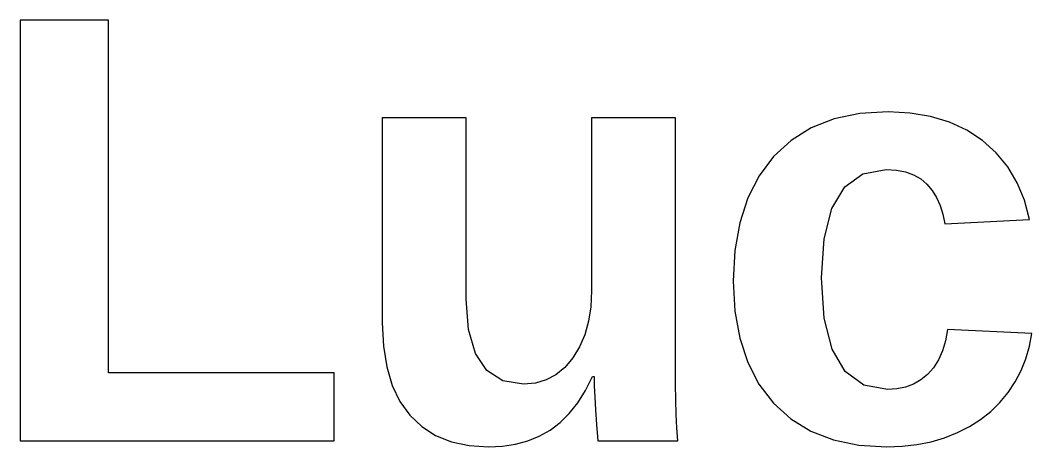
# Model space of a CAD drawing. Header units: metres. Extents: x 18 to 589, y 31 to 387.
# Drawn here: x 542.24 to 560.61, y 88.57 to 96.32 of the extents above; entities that cross this region are included whole.
import ezdxf

# ---------------------------------------------------------------- set-up
doc = ezdxf.new("R2010")
doc.units = ezdxf.units.M

msp = doc.modelspace()

# ---------------------------------------------------------------- linework, layer by layer
for p, q in [((543.842, 96.3218), (542.242, 96.3218)), ((542.242, 96.3218), (542.242, 88.678)), ((543.842, 89.9149), (543.842, 96.3218)), ((557.485, 94.6239), (557.021, 94.5265)), ((557.999, 94.6563), (557.485, 94.6239)), ((558.399, 94.6355), (557.999, 94.6563)), ((558.771, 94.573), (558.399, 94.6355)), ((550.34, 94.5478), (548.816, 94.5478)), ((548.816, 94.5478), (548.816, 90.8209)), ((550.34, 91.2549), (550.34, 94.5478)), ((554.138, 94.5478), (552.613, 94.5478)), ((552.613, 94.5478), (552.613, 91.4014)), ((554.138, 89.9909), (554.138, 94.5478)), ((557.021, 94.5265), (556.605, 94.3643)), ((559.113, 94.4688), (558.771, 94.573)), ((559.428, 94.323), (559.113, 94.4688)), ((556.605, 94.3643), (556.239, 94.1372)), ((559.713, 94.1355), (559.428, 94.323)), ((556.239, 94.1372), (555.921, 93.8453)), ((559.964, 93.9113), (559.713, 94.1355)), ((560.175, 93.6555), (559.964, 93.9113)), ((555.921, 93.8453), (555.657, 93.4951)), ((555.657, 93.4951), (555.452, 93.0936)), ((557.213, 93.2943), (557.543, 93.5306)), ((557.543, 93.5306), (557.966, 93.6093)), ((557.966, 93.6093), (558.149, 93.5986)), ((558.149, 93.5986), (558.314, 93.5664)), ((558.314, 93.5664), (558.461, 93.5127)), ((558.461, 93.5127), (558.591, 93.4375)), ((560.345, 93.368), (560.175, 93.6555)), ((558.591, 93.4375), (558.704, 93.3408)), ((558.704, 93.3408), (558.801, 93.2261)), ((560.475, 93.0488), (560.345, 93.368)), ((556.978, 92.9004), (557.213, 93.2943)), ((558.801, 93.2261), (558.881, 93.0969)), ((555.452, 93.0936), (555.306, 92.6406)), ((558.881, 93.0969), (558.946, 92.9531)), ((558.946, 92.9531), (558.996, 92.7948)), ((560.565, 92.6979), (560.475, 93.0488)), ((556.836, 92.349), (556.978, 92.9004)), ((558.996, 92.7948), (559.03, 92.622)), ((555.306, 92.6406), (555.218, 92.1362)), ((559.03, 92.622), (560.565, 92.6979)), ((556.789, 91.6401), (556.836, 92.349)), ((555.218, 92.1362), (555.189, 91.5804)), ((555.189, 91.5804), (555.218, 91.0369)), ((556.837, 90.9096), (556.789, 91.6401)), ((552.613, 91.4014), (552.6, 91.1148)), ((550.382, 90.6982), (550.34, 91.2549)), ((552.6, 91.1148), (552.559, 90.8497)), ((555.218, 91.0369), (555.305, 90.5435)), ((548.816, 90.8209), (548.836, 90.3996)), ((552.559, 90.8497), (552.491, 90.6062)), ((556.981, 90.3415), (556.837, 90.9096)), ((550.507, 90.2653), (550.382, 90.6982)), ((552.491, 90.6062), (552.396, 90.384)), ((559.079, 90.7015), (559.041, 90.4953)), ((560.608, 90.631), (559.079, 90.7015)), ((560.565, 90.3953), (560.608, 90.631)), ((548.836, 90.3996), (548.896, 90.021)), ((552.396, 90.384), (552.274, 90.1834)), ((555.305, 90.5435), (555.45, 90.1003)), ((559.041, 90.4953), (558.986, 90.3105)), ((560.5, 90.1701), (560.565, 90.3953)), ((550.715, 89.9561), (550.507, 90.2653)), ((552.274, 90.1834), (552.13, 90.0125)), ((557.221, 89.9357), (556.981, 90.3415)), ((558.986, 90.3105), (558.914, 90.1472)), ((548.896, 90.021), (548.995, 89.6852)), ((552.13, 90.0125), (551.969, 89.8796)), ((555.45, 90.1003), (555.654, 89.7072)), ((558.823, 90.0054), (558.715, 89.885)), ((558.914, 90.1472), (558.823, 90.0054)), ((560.414, 89.9552), (560.5, 90.1701)), ((547.944, 89.9149), (543.842, 89.9149)), ((547.944, 88.678), (547.944, 89.9149)), ((551.007, 89.7706), (550.715, 89.9561)), ((551.969, 89.8796), (551.79, 89.7847)), ((552.507, 89.592), (552.635, 89.8444)), ((552.635, 89.8444), (552.662, 89.8444)), ((552.662, 89.8444), (552.665, 89.6745)), ((554.139, 89.6988), (554.138, 89.9909)), ((557.556, 89.6923), (557.221, 89.9357)), ((558.715, 89.885), (558.592, 89.7864)), ((560.306, 89.7508), (560.414, 89.9552)), ((548.995, 89.6852), (549.135, 89.3921)), ((551.382, 89.7087), (551.007, 89.7706)), ((551.595, 89.7277), (551.382, 89.7087)), ((551.79, 89.7847), (551.595, 89.7277)), ((552.665, 89.6745), (552.672, 89.4729)), ((554.145, 89.4215), (554.139, 89.6988)), ((555.654, 89.7072), (555.916, 89.3642)), ((557.988, 89.6111), (557.556, 89.6923)), ((558.313, 89.6549), (558.156, 89.6221)), ((558.458, 89.7097), (558.313, 89.6549)), ((558.592, 89.7864), (558.458, 89.7097)), ((560.177, 89.5568), (560.306, 89.7508)), ((552.365, 89.3687), (552.507, 89.592)), ((552.672, 89.4729), (552.685, 89.2396)), ((558.156, 89.6221), (557.988, 89.6111)), ((560.028, 89.3766), (560.177, 89.5568)), ((549.135, 89.3921), (549.315, 89.1418)), ((552.211, 89.1745), (552.365, 89.3687)), ((554.153, 89.1589), (554.145, 89.4215)), ((555.916, 89.3642), (556.231, 89.0781)), ((559.862, 89.2135), (560.028, 89.3766)), ((549.315, 89.1418), (549.532, 88.9358)), ((552.043, 89.0093), (552.211, 89.1745)), ((552.685, 89.2396), (552.704, 88.9746)), ((554.165, 88.9111), (554.153, 89.1589)), ((556.231, 89.0781), (556.595, 88.8556)), ((559.678, 89.0676), (559.862, 89.2135)), ((549.532, 88.9358), (549.784, 88.7755)), ((551.862, 88.8733), (552.043, 89.0093)), ((552.704, 88.9746), (552.727, 88.678)), ((554.181, 88.678), (554.165, 88.9111)), ((559.257, 88.8272), (559.477, 88.9388)), ((559.477, 88.9388), (559.678, 89.0676)), ((549.784, 88.7755), (550.07, 88.6611)), ((551.458, 88.6789), (551.667, 88.7639)), ((551.667, 88.7639), (551.862, 88.8733)), ((556.595, 88.8556), (557.007, 88.6967)), ((558.779, 88.6623), (559.024, 88.7344)), ((559.024, 88.7344), (559.257, 88.8272)), ((542.242, 88.678), (547.944, 88.678)), ((550.07, 88.6611), (550.391, 88.5924)), ((550.391, 88.5924), (550.747, 88.5695)), ((550.747, 88.5695), (550.998, 88.5817)), ((550.998, 88.5817), (551.235, 88.6181)), ((551.235, 88.6181), (551.458, 88.6789)), ((552.727, 88.678), (554.181, 88.678)), ((557.007, 88.6967), (557.468, 88.6013)), ((557.468, 88.6013), (557.977, 88.5695)), ((557.977, 88.5695), (558.256, 88.5798)), ((558.256, 88.5798), (558.523, 88.6107)), ((558.523, 88.6107), (558.779, 88.6623))]:
    msp.add_line(p, q)

doc.saveas('drawing.dxf')
